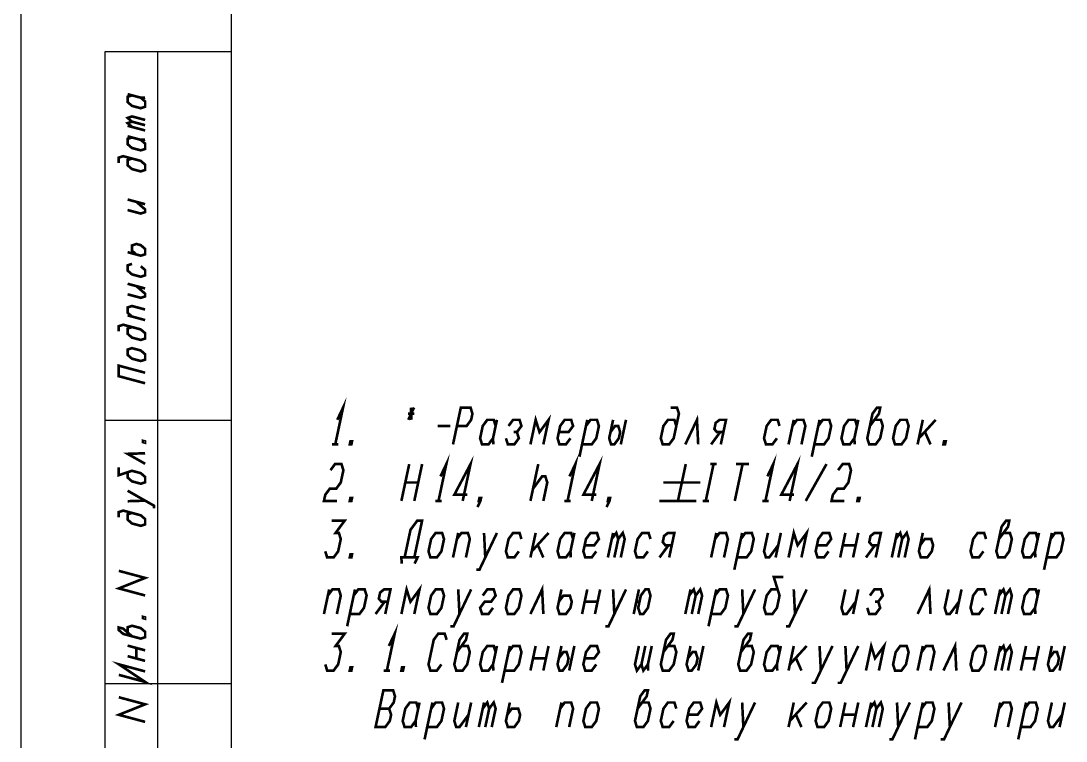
# Model space of a CAD drawing. Header units: millimetres. Extents: x 0 to 1035, y 0 to 659.
# Drawn here: x 0 to 99.2, y 84.5 to 152.9 of the extents above; entities that cross this region are included whole.
import ezdxf

# ---------------------------------------------------------------- set-up
doc = ezdxf.new("R2010")
doc.units = ezdxf.units.MM
doc.header["$LTSCALE"] = 19.36
doc.layers.get('0').update_dxf_attribs({"linetype": 'CONTINUOUS'})

msp = doc.modelspace()

# ---------------------------------------------------------------- linework, layer by layer
at = {"color": 7, "linetype": 'CONTINUOUS'}
for p, q in [((0, 297), (0, 0)), ((20, 5), (20, 292.3498994)), ((8, 5), (8, 150)), ((8, 150), (20, 150)), ((13, 5), (13, 150)), ((20, 5), (20, 150)), ((8, 115), (20, 115)), ((8, 90), (20, 90))]:
    msp.add_line(p, q, dxfattribs=at)
at = {"color": 2, "linetype": 'CONTINUOUS', "const_width": 0.25}
for points in [[(10.1274277, 145.946582), (11.3774263, 145.6116406), (11.7940942, 145.6250039)], [(10.5440957, 145.8349385), (10.1274277, 145.6965791), (10.1274277, 145.196584), (10.5440957, 144.8349375), (11.3774263, 144.6116504), (11.7940942, 144.749999), (11.7940942, 145.2500049), (11.3774263, 145.6116406)], [(10.5440957, 143.3349414), (10.1274277, 143.6965771), (10.5440957, 143.8349365), (11.7940942, 143.4999951)], [(10.5440957, 142.8349355), (10.1274277, 143.196582), (10.5440957, 143.3349414), (11.7940942, 143)], [(11.7940942, 142.5000049), (10.1274277, 142.9465791)], [(10.1274277, 141.9465781), (11.3774263, 141.6116475), (11.7940942, 141.625)], [(10.5440957, 141.8349346), (10.1274277, 141.6965859), (10.1274277, 141.1965801), (10.5440957, 140.8349336), (11.3774263, 140.6116465), (11.7940942, 140.7499951), (11.7940942, 141.250001), (11.3774263, 141.6116475)], [(10.5440957, 139.8349326), (10.1274277, 139.696584), (10.1274277, 139.1965781), (10.5440957, 138.8349316), (11.3774263, 138.6116445), (11.7940942, 138.7500039), (11.7940942, 139.249999), (11.3774263, 139.6116455), (9.7107598, 140.0582305), (9.2940972, 139.9198711), (9.2940972, 139.419876)], [(10.1274277, 135.946583), (11.7940942, 135.499998)], [(10.1274277, 134.946582), (11.3774263, 134.6116406), (11.7940942, 134.75), (11.7940942, 135.0000029), (10.9607637, 135.7232959)], [(10.1274277, 130.9465781), (11.3774263, 130.6116475), (11.7940942, 130.7499961), (11.7940942, 131.250002), (11.3774263, 131.6116484), (10.9607637, 131.723292), (10.5440957, 131.5849326), (10.5440957, 131.0849375), (10.9607637, 130.723291)], [(10.5440957, 129.8349336), (10.1274277, 129.696585), (10.1274277, 129.1965791), (10.5440957, 128.8349326), (11.3774263, 128.6116455), (11.7940942, 128.7500049), (11.7940942, 129.25), (11.3774263, 129.6116465)], [(10.1274277, 127.9465859), (11.7940942, 127.500001)], [(10.1274277, 126.946585), (11.3774263, 126.6116436), (11.7940942, 126.7500029), (11.7940942, 126.9999951), (10.9607637, 127.7232881)], [(10.5440957, 124.8349395), (10.1274277, 125.1965859), (10.1274277, 125.6965811), (10.5440957, 125.8349404), (11.7940942, 125.499999)], [(11.7940942, 124.499998), (10.1274277, 124.946583)], [(10.5440957, 123.8349385), (10.1274277, 123.6965791), (10.1274277, 123.196584), (10.5440957, 122.8349375), (11.3774263, 122.6116504), (11.7940942, 122.749999), (11.7940942, 123.2500049), (11.3774263, 123.6116406), (9.7107598, 124.0582256), (9.2940972, 123.919877), (9.2940972, 123.4198711)], [(11.3774263, 120.6116484), (11.7940942, 120.7499971), (11.7940942, 121.2500029), (11.3774263, 121.6116494), (10.5440957, 121.8349365), (10.1274277, 121.6965771), (10.1274277, 121.196582), (10.5440957, 120.8349355), (11.3774263, 120.6116484)], [(11.7940942, 118.5000029), (9.2940972, 119.169875), (9.2940972, 120.169876), (11.7940942, 119.5000039)], [(30.0276094, 115.0286328), (30.5818418, 116.1952988), (29.8379023, 112.6953008)], [(37.3193418, 116.1952988), (36.7651094, 115.0286328)], [(37.0130928, 116.1952988), (37.0713584, 115.0286328)], [(41.0160186, 112.6953008), (41.7599687, 116.1952988), (42.6787158, 116.1952988), (42.8609785, 115.6119658), (42.7369922, 115.0286328), (42.3067461, 114.4452998), (41.387999, 114.4452998)], [(62.2129971, 114.4452998), (62.0307344, 115.0286328), (61.4182363, 115.0286328), (60.988001, 114.4452998), (60.7400176, 113.2786338), (60.9222695, 112.6953008), (61.5347676, 112.6953008), (61.9650137, 113.2786338), (62.4609805, 115.6119658), (62.2787178, 116.1952988), (61.6662197, 116.1952988)], [(80.5879922, 114.4452998), (81.4484736, 115.6119658), (81.5724707, 116.1952988), (81.2662217, 116.1952988), (80.8359756, 115.6119658), (80.3400088, 113.2786338), (80.5222715, 112.6953008), (81.1347695, 112.6953008), (81.5650156, 113.2786338), (81.812999, 114.4452998), (81.6307363, 115.0286328), (81.0182383, 115.0286328)], [(36.7359766, 115.6119658), (37.3484746, 115.6119658)], [(45.062998, 114.4452998), (44.8807354, 115.0286328), (44.2682373, 115.0286328), (43.8379912, 114.4452998), (43.5900186, 113.2786338), (43.7722705, 112.6953008), (44.3847686, 112.6953008), (44.8150146, 113.2786338)], [(45.1869844, 115.0286328), (44.8150146, 113.2786338), (44.8441475, 112.6953008)], [(46.0400107, 113.2786338), (46.2222734, 112.6953008), (46.8347715, 112.6953008), (47.2650176, 113.2786338), (47.0827549, 113.8619668), (47.513001, 114.4452998), (47.3307383, 115.0286328), (46.7182402, 115.0286328), (46.2879941, 114.4452998)], [(48.3660273, 112.6953008), (48.8619834, 115.0286328), (49.2265088, 113.8619668), (50.0869902, 115.0286328), (49.5910234, 112.6953008)], [(51.0640029, 113.8619668), (51.98275, 113.8619668), (52.4129961, 114.4452998), (52.2307334, 115.0286328), (51.6182354, 115.0286328), (51.188, 114.4452998), (50.9400166, 113.2786338), (51.1222686, 112.6953008), (51.7347773, 112.6953008), (52.1650127, 113.2786338)], [(53.0180391, 111.5286348), (53.7619893, 115.0286328)], [(53.2660225, 112.6953008), (54.1847695, 112.6953008), (54.6150156, 113.2786338), (54.862999, 114.4452998), (54.6807363, 115.0286328), (54.0682383, 115.0286328), (53.6379922, 114.4452998)], [(56.2119922, 115.0286328), (55.8400117, 113.2786338), (56.0222744, 112.6953008), (56.3285234, 112.6953008), (56.7587588, 113.2786338), (56.8827559, 113.8619668), (56.7004932, 114.4452998), (56.3942441, 114.4452998), (55.9640088, 113.8619668)], [(57.4369883, 115.0286328), (56.9410215, 112.6953008)], [(63.0660234, 112.6953008), (64.1744883, 115.0286328), (64.2910195, 112.6953008)], [(66.4347734, 112.6953008), (66.9307402, 115.0286328), (66.3182422, 115.0286328), (65.9499893, 114.7369717), (65.8260029, 114.1536387), (66.0702588, 113.8619668), (66.6827568, 113.8619668)], [(72.012998, 114.4452998), (71.8307354, 115.0286328), (71.2182373, 115.0286328), (70.7879912, 114.4452998), (70.5400186, 113.2786338), (70.7222705, 112.6953008), (71.3347686, 112.6953008), (71.7650146, 113.2786338)], [(72.8660244, 112.6953008), (73.3619912, 115.0286328)], [(73.2379941, 114.4452998), (73.6682402, 115.0286328), (74.2807383, 115.0286328), (74.463001, 114.4452998), (74.0910205, 112.6953008)], [(75.0680439, 111.5286348), (75.8119834, 115.0286328)], [(75.3160273, 112.6953008), (76.2347744, 112.6953008), (76.6650098, 113.2786338), (76.9129932, 114.4452998), (76.7307412, 115.0286328), (76.1182324, 115.0286328), (75.6879971, 114.4452998)], [(79.3629961, 114.4452998), (79.1807334, 115.0286328), (78.5682354, 115.0286328), (78.138, 114.4452998), (77.8900166, 113.2786338), (78.0722686, 112.6953008), (78.6847773, 112.6953008), (79.1150127, 113.2786338)], [(79.4869824, 115.0286328), (79.1150127, 113.2786338), (79.1441455, 112.6953008)], [(82.7900117, 113.2786338), (82.9722744, 112.6953008), (83.5847725, 112.6953008), (84.0150186, 113.2786338), (84.2629912, 114.4452998), (84.0807393, 115.0286328), (83.4682412, 115.0286328), (83.0379951, 114.4452998), (82.7900117, 113.2786338)], [(85.6119844, 115.0286328), (85.1160176, 112.6953008)], [(85.2400146, 113.2786338), (86.8369912, 115.0286328)], [(39.5504941, 114.4452998), (40.775501, 114.4452998)], [(11.7940942, 112.9791631), (11.7940942, 112.854167), (11.5857603, 112.9099941), (11.5857603, 113.0349902), (11.7940942, 112.9791631)], [(31.3691475, 112.6953008), (31.2160176, 112.6953008), (31.2780215, 112.9869619), (31.4311406, 112.9869619), (31.3691475, 112.6953008)], [(46.7765059, 113.8619668), (47.0827549, 113.8619668)], [(65.5160264, 112.6953008), (66.3765078, 113.8619668)], [(85.8233799, 113.8619668), (86.3410244, 112.6953008)], [(87.7191504, 112.6953008), (87.5660205, 112.6953008), (87.6280137, 112.9869619), (87.7811436, 112.9869619), (87.7191504, 112.6953008)], [(29.5316426, 112.6953008), (30.1441514, 112.6953008)], [(11.7940942, 110.854165), (10.1274277, 111.8007451), (11.7940942, 111.854166)], [(39.8276104, 109.6613418), (40.3818428, 110.8280078), (39.6378926, 107.3280098)], [(41.9347764, 107.3280098), (42.6787158, 110.8280078), (41.1400156, 107.9113428), (42.3650117, 107.9113428)], [(52.0776143, 109.6613418), (52.6318467, 110.8280078), (51.8878965, 107.3280098)], [(54.1847695, 107.3280098), (54.9287197, 110.8280078), (53.3900088, 107.9113428), (54.6150156, 107.9113428)], [(70.8609414, 109.6613418), (71.4151738, 110.8280078), (70.6712344, 107.3280098)], [(72.9681074, 107.3280098), (73.7120576, 110.8280078), (72.1733467, 107.9113428), (73.3983428, 107.9113428)], [(10.1274277, 110.0507461), (10.1274277, 109.550751), (10.5440957, 109.1891045), (11.3774263, 108.9658174), (11.7940942, 109.104166), (11.7940942, 109.6041719), (11.3774263, 109.9658076), (10.5440957, 110.1891055), (9.2940972, 109.7740381), (9.2940972, 110.5240361)], [(29.3859785, 110.2446748), (29.8162246, 110.8280078), (30.4287227, 110.8280078), (30.6109746, 110.2446748), (30.3629912, 109.0780088), (29.9327559, 108.4946758), (29.3202578, 108.4946758), (28.8900117, 107.9113428), (28.7660254, 107.3280098), (29.9910215, 107.3280098)], [(36.1160234, 107.3280098), (36.8599736, 110.8280078)], [(38.0849697, 110.8280078), (37.3410195, 107.3280098)], [(49.1099668, 110.8280078), (48.3660273, 107.3280098)], [(63.1099697, 110.8280078), (62.3660195, 107.3280098)], [(65.7495508, 110.8280078), (65.0056006, 107.3280098)], [(65.4433018, 110.8280078), (66.0557998, 110.8280078)], [(68.5058027, 110.8280078), (67.7618525, 107.3280098)], [(67.8933047, 110.8280078), (69.1183008, 110.8280078)], [(74.4993525, 107.3280098), (76.4682988, 110.8280078)], [(77.5693086, 110.2446748), (77.9995547, 110.8280078), (78.6120527, 110.8280078), (78.7943154, 110.2446748), (78.546332, 109.0780088), (78.1160859, 108.4946758), (77.5035879, 108.4946758), (77.0733418, 107.9113428), (76.9493555, 107.3280098), (78.1743516, 107.3280098)], [(36.4879932, 109.0780088), (37.713, 109.0780088)], [(48.614, 108.4946758), (49.4744922, 109.6613418), (49.7807412, 109.6613418), (49.9629932, 109.0780088), (49.5910234, 107.3280098)], [(60.988001, 109.0780088), (64.487999, 109.0780088)], [(12.6274302, 106.630874), (12.6274302, 106.880877), (10.1274277, 108.3007471)], [(10.1274277, 107.3007461), (11.7940942, 107.354167)], [(31.3691475, 107.3280098), (31.2160176, 107.3280098), (31.2780215, 107.6196816), (31.4311406, 107.6196816), (31.3691475, 107.3280098)], [(39.3316436, 107.3280098), (39.9441523, 107.3280098)], [(43.6191514, 107.3280098), (43.4660215, 107.3280098), (43.5280146, 107.6196816), (43.6811445, 107.6196816), (43.6191514, 107.3280098), (43.3420352, 106.7446768)], [(51.5816475, 107.3280098), (52.1941455, 107.3280098)], [(55.8691445, 107.3280098), (55.7160254, 107.3280098), (55.7780186, 107.6196816), (55.9311377, 107.6196816), (55.8691445, 107.3280098), (55.5920283, 106.7446768)], [(60.6160205, 107.3280098), (64.1160186, 107.3280098)], [(64.6993516, 107.3280098), (65.3118604, 107.3280098)], [(70.3649854, 107.3280098), (70.9774834, 107.3280098)], [(79.5524775, 107.3280098), (79.3993584, 107.3280098), (79.4613516, 107.6196816), (79.6144814, 107.6196816), (79.5524775, 107.3280098)], [(10.5440957, 106.1891016), (10.1274277, 106.0507529), (10.1274277, 105.5507471), (10.5440957, 105.1891006), (11.3774263, 104.9658135), (11.7940942, 105.1041621), (11.7940942, 105.604168), (11.3774263, 105.9658145), (9.7107598, 106.4123994), (9.2940972, 106.27404), (9.2940972, 105.7740449)], [(29.5099648, 105.4607275), (30.7349717, 105.4607275), (29.8744902, 104.2940615), (30.1807393, 104.2940615), (30.3629912, 103.7107285), (30.1150186, 102.5440625), (29.6847725, 101.9607295), (29.0722744, 101.9607295), (28.8900117, 102.5440625)], [(36.4222725, 101.9607295), (36.9802324, 104.5857227), (37.6255908, 105.4607275), (38.0849697, 105.4607275), (37.3410195, 101.9607295)], [(92.8379961, 103.7107285), (93.6984775, 104.8773945), (93.8224746, 105.4607275), (93.5162148, 105.4607275), (93.0859795, 104.8773945), (92.5900127, 102.5440625), (92.7722754, 101.9607295), (93.3847734, 101.9607295), (93.8150088, 102.5440625), (94.0629922, 103.7107285), (93.8807402, 104.2940615), (93.2682422, 104.2940615)], [(38.6900127, 102.5440625), (38.8722754, 101.9607295), (39.4847734, 101.9607295), (39.9150088, 102.5440625), (40.1629922, 103.7107285), (39.9807402, 104.2940615), (39.3682422, 104.2940615), (38.9379961, 103.7107285), (38.6900127, 102.5440625)], [(41.0160186, 101.9607295), (41.5119854, 104.2940615)], [(41.387999, 103.7107285), (41.8182344, 104.2940615), (42.4307324, 104.2940615), (42.6129951, 103.7107285), (42.2410254, 101.9607295)], [(43.2180381, 100.7940527), (43.5242871, 100.7940527), (45.1869844, 104.2940615)], [(43.9619883, 104.2940615), (44.0785195, 101.9607295)], [(47.513001, 103.7107285), (47.3307383, 104.2940615), (46.7182402, 104.2940615), (46.2879941, 103.7107285), (46.0400107, 102.5440625), (46.2222734, 101.9607295), (46.8347715, 101.9607295), (47.2650176, 102.5440625)], [(48.8619834, 104.2940615), (48.3660273, 101.9607295)], [(48.4900137, 102.5440625), (50.0869902, 104.2940615)], [(52.4129961, 103.7107285), (52.2307334, 104.2940615), (51.6182354, 104.2940615), (51.188, 103.7107285), (50.9400166, 102.5440625), (51.1222686, 101.9607295), (51.7347773, 101.9607295), (52.1650127, 102.5440625)], [(52.5369824, 104.2940615), (52.1650127, 102.5440625), (52.1941455, 101.9607295)], [(53.5140059, 103.1273955), (54.4327529, 103.1273955), (54.862999, 103.7107285), (54.6807363, 104.2940615), (54.0682383, 104.2940615), (53.6379922, 103.7107285), (53.3900088, 102.5440625), (53.5722715, 101.9607295), (54.1847695, 101.9607295), (54.6150156, 102.5440625)], [(55.7160254, 101.9607295), (56.2119922, 104.2940615)], [(56.0879951, 103.7107285), (56.5182412, 104.2940615), (56.7004932, 103.7107285), (56.3285234, 101.9607295)], [(56.7004932, 103.7107285), (57.1307393, 104.2940615), (57.3129912, 103.7107285), (56.9410215, 101.9607295)], [(59.7629941, 103.7107285), (59.5807422, 104.2940615), (58.9682334, 104.2940615), (58.537998, 103.7107285), (58.2900146, 102.5440625), (58.4722773, 101.9607295), (59.0847754, 101.9607295), (59.5150107, 102.5440625)], [(61.5347676, 101.9607295), (62.0307344, 104.2940615), (61.4182363, 104.2940615), (61.0499941, 104.0023896), (60.9259971, 103.4190566), (61.1702529, 103.1273955), (61.782751, 103.1273955)], [(65.5160264, 101.9607295), (66.0119824, 104.2940615)], [(65.8879961, 103.7107285), (66.3182422, 104.2940615), (66.9307402, 104.2940615), (67.1129922, 103.7107285), (66.7410225, 101.9607295)], [(67.7180352, 100.7940527), (68.4619854, 104.2940615)], [(67.9660186, 101.9607295), (68.8847764, 101.9607295), (69.3150117, 102.5440625), (69.5629951, 103.7107285), (69.3807324, 104.2940615), (68.7682344, 104.2940615), (68.337999, 103.7107285)], [(70.9119883, 104.2940615), (70.5400186, 102.5440625), (70.7222705, 101.9607295), (71.0285195, 101.9607295), (71.889001, 103.1273955)], [(72.1369844, 104.2940615), (71.6410176, 101.9607295)], [(72.8660244, 101.9607295), (73.3619912, 104.2940615), (73.7265059, 103.1273955), (74.5869873, 104.2940615), (74.0910205, 101.9607295)], [(75.564, 103.1273955), (76.4827578, 103.1273955), (76.9129932, 103.7107285), (76.7307412, 104.2940615), (76.1182324, 104.2940615), (75.6879971, 103.7107285), (75.4400137, 102.5440625), (75.6222764, 101.9607295), (76.2347744, 101.9607295), (76.6650098, 102.5440625)], [(77.7660195, 101.9607295), (78.2619863, 104.2940615)], [(79.4869824, 104.2940615), (78.9910264, 101.9607295)], [(81.1347695, 101.9607295), (81.6307363, 104.2940615), (81.0182383, 104.2940615), (80.6499961, 104.0023896), (80.525999, 103.4190566), (80.7702549, 103.1273955), (81.3827529, 103.1273955)], [(82.6660254, 101.9607295), (83.1619922, 104.2940615)], [(83.0379951, 103.7107285), (83.4682412, 104.2940615), (83.6504932, 103.7107285), (83.2785234, 101.9607295)], [(83.6504932, 103.7107285), (84.0807393, 104.2940615), (84.2629912, 103.7107285), (83.8910215, 101.9607295)], [(85.6119844, 104.2940615), (85.2400146, 102.5440625), (85.4222773, 101.9607295), (86.0347754, 101.9607295), (86.4650107, 102.5440625), (86.5890078, 103.1273955), (86.4067451, 103.7107285), (85.7942471, 103.7107285), (85.364001, 103.1273955)], [(91.613, 103.7107285), (91.4307373, 104.2940615), (90.8182393, 104.2940615), (90.3879932, 103.7107285), (90.1400098, 102.5440625), (90.3222725, 101.9607295), (90.9347705, 101.9607295), (91.3650166, 102.5440625)], [(96.5129951, 103.7107285), (96.3307324, 104.2940615), (95.7182344, 104.2940615), (95.287999, 103.7107285), (95.0400156, 102.5440625), (95.2222676, 101.9607295), (95.8347764, 101.9607295), (96.2650117, 102.5440625)], [(96.6369922, 104.2940615), (96.2650117, 102.5440625), (96.2941445, 101.9607295)], [(97.1180381, 100.7940527), (97.8619883, 104.2940615)], [(97.3660215, 101.9607295), (98.2847686, 101.9607295), (98.7150146, 102.5440625), (98.962998, 103.7107285), (98.7807354, 104.2940615), (98.1682373, 104.2940615), (97.7379912, 103.7107285)], [(49.0733789, 103.1273955), (49.5910234, 101.9607295)], [(60.6160205, 101.9607295), (61.476502, 103.1273955)], [(78.0140029, 103.1273955), (79.2390098, 103.1273955)], [(80.2160225, 101.9607295), (81.0765039, 103.1273955)], [(31.3691475, 101.9607295), (31.2160176, 101.9607295), (31.2780215, 102.2523906), (31.4311406, 102.2523906), (31.3691475, 101.9607295)], [(36.1451562, 101.3773857), (36.1160234, 101.9607295), (37.6472686, 101.9607295), (37.3701523, 101.3773857)], [(11.7940942, 98.3541689), (9.2940972, 99.024041), (11.7940942, 100.0208301), (9.2940972, 100.6907021)], [(71.8307354, 98.9267705), (71.2182373, 98.9267705), (70.7879912, 98.3434375), (70.5400186, 97.1767715), (70.7222705, 96.5934385), (71.3347686, 96.5934385), (71.7650146, 97.1767715), (72.012998, 98.3434375), (71.4662207, 100.0934365), (72.3849678, 100.0934365)], [(36.1160234, 96.5934385), (36.6119902, 98.9267705), (36.9765049, 97.7601045), (37.8369863, 98.9267705), (37.3410195, 96.5934385)], [(48.3660273, 96.5934385), (49.4744922, 98.9267705), (49.5910234, 96.5934385)], [(85.1160176, 96.5934385), (86.2244824, 98.9267705), (86.3410244, 96.5934385)], [(28.7660254, 96.5934385), (29.2619922, 98.9267705)], [(29.1379951, 98.3434375), (29.5682412, 98.9267705), (30.1807393, 98.9267705), (30.3629912, 98.3434375), (29.9910215, 96.5934385)], [(30.9680342, 95.4267725), (31.7119844, 98.9267705)], [(31.2160176, 96.5934385), (32.1347754, 96.5934385), (32.5650107, 97.1767715), (32.8129941, 98.3434375), (32.6307422, 98.9267705), (32.0182334, 98.9267705), (31.587998, 98.3434375)], [(34.5847676, 96.5934385), (35.0807344, 98.9267705), (34.4682363, 98.9267705), (34.0999941, 98.6350986), (33.9759971, 98.0517656), (34.2202529, 97.7601045), (34.832751, 97.7601045)], [(38.6900127, 97.1767715), (38.8722754, 96.5934385), (39.4847734, 96.5934385), (39.9150088, 97.1767715), (40.1629922, 98.3434375), (39.9807402, 98.9267705), (39.3682422, 98.9267705), (38.9379961, 98.3434375), (38.6900127, 97.1767715)], [(40.7680352, 95.4267725), (41.0742842, 95.4267725), (42.7369922, 98.9267705)], [(41.5119854, 98.9267705), (41.6285273, 96.5934385)], [(43.8379912, 98.3434375), (44.2682373, 98.9267705), (44.8807354, 98.9267705), (45.062998, 98.3434375), (44.632752, 97.7601045), (44.0202539, 97.7601045), (43.5900186, 97.1767715), (43.7722705, 96.5934385), (44.3847686, 96.5934385), (44.8150146, 97.1767715)], [(46.0400107, 97.1767715), (46.2222734, 96.5934385), (46.8347715, 96.5934385), (47.2650176, 97.1767715), (47.513001, 98.3434375), (47.3307383, 98.9267705), (46.7182402, 98.9267705), (46.2879941, 98.3434375), (46.0400107, 97.1767715)], [(51.3119863, 98.9267705), (50.9400166, 97.1767715), (51.1222686, 96.5934385), (51.7347773, 96.5934385), (52.1650127, 97.1767715), (52.2890098, 97.7601045), (52.1067471, 98.3434375), (51.494249, 98.3434375), (51.0640029, 97.7601045)], [(53.2660225, 96.5934385), (53.7619893, 98.9267705)], [(54.9869854, 98.9267705), (54.4910186, 96.5934385)], [(55.468042, 95.4267725), (55.774291, 95.4267725), (57.4369883, 98.9267705)], [(56.2119922, 98.9267705), (56.3285234, 96.5934385)], [(58.6619844, 98.9267705), (58.1660176, 96.5934385)], [(58.7785264, 96.5934385), (59.0847754, 96.5934385), (59.5150107, 97.1767715), (59.7629941, 98.3434375), (59.5807422, 98.9267705), (59.2744824, 98.9267705), (58.8442471, 98.3434375), (58.5962637, 97.1767715), (58.7785264, 96.5934385)], [(63.0660234, 96.5934385), (63.5619902, 98.9267705)], [(63.4379932, 98.3434375), (63.8682393, 98.9267705), (64.0504912, 98.3434375), (63.6785215, 96.5934385)], [(64.0504912, 98.3434375), (64.4807373, 98.9267705), (64.663, 98.3434375), (64.2910195, 96.5934385)], [(65.268043, 95.4267725), (66.0119824, 98.9267705)], [(65.5160264, 96.5934385), (66.4347734, 96.5934385), (66.8650088, 97.1767715), (67.1129922, 98.3434375), (66.9307402, 98.9267705), (66.3182422, 98.9267705), (65.8879961, 98.3434375)], [(67.7180352, 95.4267725), (68.0242842, 95.4267725), (69.6869922, 98.9267705)], [(68.4619854, 98.9267705), (68.5785273, 96.5934385)], [(72.618041, 95.4267725), (72.92429, 95.4267725), (74.5869873, 98.9267705)], [(73.3619912, 98.9267705), (73.4785225, 96.5934385)], [(78.2619863, 98.9267705), (77.8900166, 97.1767715), (78.0722686, 96.5934385), (78.3785176, 96.5934385), (79.2390098, 97.7601045)], [(79.4869824, 98.9267705), (78.9910264, 96.5934385)], [(80.3400088, 97.1767715), (80.5222715, 96.5934385), (81.1347695, 96.5934385), (81.5650156, 97.1767715), (81.3827529, 97.7601045), (81.812999, 98.3434375), (81.6307363, 98.9267705), (81.0182383, 98.9267705), (80.5879922, 98.3434375)], [(88.0619873, 98.9267705), (87.6900176, 97.1767715), (87.8722695, 96.5934385), (88.1785186, 96.5934385), (89.039, 97.7601045)], [(89.2869834, 98.9267705), (88.7910273, 96.5934385)], [(91.613, 98.3434375), (91.4307373, 98.9267705), (90.8182393, 98.9267705), (90.3879932, 98.3434375), (90.1400098, 97.1767715), (90.3222725, 96.5934385), (90.9347705, 96.5934385), (91.3650166, 97.1767715)], [(92.4660264, 96.5934385), (92.9619824, 98.9267705)], [(92.8379961, 98.3434375), (93.2682422, 98.9267705), (93.4504941, 98.3434375), (93.0785244, 96.5934385)], [(93.4504941, 98.3434375), (93.8807402, 98.9267705), (94.0629922, 98.3434375), (93.6910225, 96.5934385)], [(96.5129951, 98.3434375), (96.3307324, 98.9267705), (95.7182344, 98.9267705), (95.287999, 98.3434375), (95.0400156, 97.1767715), (95.2222676, 96.5934385), (95.8347764, 96.5934385), (96.2650117, 97.1767715)], [(96.6369922, 98.9267705), (96.2650117, 97.1767715), (96.2941445, 96.5934385)], [(33.6660205, 96.5934385), (34.526502, 97.7601045)], [(53.5140059, 97.7601045), (54.739002, 97.7601045)], [(58.414001, 97.7601045), (58.72025, 97.7601045)], [(81.0765039, 97.7601045), (81.3827529, 97.7601045)], [(11.7940942, 96.2708291), (11.7940942, 96.145833), (11.5857603, 96.2016602), (11.5857603, 96.3266562), (11.7940942, 96.2708291)], [(10.5440957, 94.4807725), (9.7107598, 95.2040654), (9.2940972, 95.315709), (9.2940972, 95.0657061), (9.7107598, 94.7040596), (11.3774263, 94.2574746), (11.7940942, 94.395834), (11.7940942, 94.8958291), (11.3774263, 95.2574756), (10.5440957, 95.4807734), (10.1274277, 95.3424141), (10.1274277, 94.8424189)], [(34.9276152, 93.5594795), (35.4818477, 94.7261455), (34.7378975, 91.2261475)], [(29.5099648, 94.7261455), (30.7349717, 94.7261455), (29.8744902, 93.5594795), (30.1807393, 93.5594795), (30.3629912, 92.9761465), (30.1150186, 91.8094805), (29.6847725, 91.2261475), (29.0722744, 91.2261475), (28.8900117, 91.8094805)], [(40.4109756, 94.1428125), (40.2287236, 94.7261455), (39.6162148, 94.7261455), (39.1859795, 94.1428125), (38.6900127, 91.8094805), (38.8722754, 91.2261475), (39.4847734, 91.2261475), (39.9150088, 91.8094805)], [(41.387999, 92.9761465), (42.2484805, 94.1428125), (42.3724668, 94.7261455), (42.0662178, 94.7261455), (41.6359824, 94.1428125), (41.1400156, 91.8094805), (41.3222676, 91.2261475), (41.9347764, 91.2261475), (42.3650117, 91.8094805), (42.6129951, 92.9761465), (42.4307324, 93.5594795), (41.8182344, 93.5594795)], [(60.988001, 92.9761465), (61.8484824, 94.1428125), (61.9724687, 94.7261455), (61.6662197, 94.7261455), (61.2359736, 94.1428125), (60.7400176, 91.8094805), (60.9222695, 91.2261475), (61.5347676, 91.2261475), (61.9650137, 91.8094805), (62.2129971, 92.9761465), (62.0307344, 93.5594795), (61.4182363, 93.5594795)], [(68.337999, 92.9761465), (69.1984805, 94.1428125), (69.3224668, 94.7261455), (69.0162178, 94.7261455), (68.5859824, 94.1428125), (68.0900156, 91.8094805), (68.2722676, 91.2261475), (68.8847764, 91.2261475), (69.3150117, 91.8094805), (69.5629951, 92.9761465), (69.3807324, 93.5594795), (68.7682344, 93.5594795)], [(10.1274277, 93.592415), (11.7940942, 93.1458301)], [(10.9607637, 92.369127), (10.9607637, 93.3691279)], [(45.062998, 92.9761465), (44.8807354, 93.5594795), (44.2682373, 93.5594795), (43.8379912, 92.9761465), (43.5900186, 91.8094805), (43.7722705, 91.2261475), (44.3847686, 91.2261475), (44.8150146, 91.8094805)], [(45.1869844, 93.5594795), (44.8150146, 91.8094805), (44.8441475, 91.2261475)], [(45.668041, 90.0594814), (46.4119912, 93.5594795)], [(45.9160244, 91.2261475), (46.8347715, 91.2261475), (47.2650176, 91.8094805), (47.513001, 92.9761465), (47.3307383, 93.5594795), (46.7182402, 93.5594795), (46.2879941, 92.9761465)], [(48.3660273, 91.2261475), (48.8619834, 93.5594795)], [(50.0869902, 93.5594795), (49.5910234, 91.2261475)], [(51.3119863, 93.5594795), (50.9400166, 91.8094805), (51.1222686, 91.2261475), (51.4285176, 91.2261475), (51.8587637, 91.8094805), (51.98275, 92.3928135), (51.800498, 92.9761465), (51.494249, 92.9761465), (51.0640029, 92.3928135)], [(52.5369824, 93.5594795), (52.0410264, 91.2261475)], [(53.5140059, 92.3928135), (54.4327529, 92.3928135), (54.862999, 92.9761465), (54.6807363, 93.5594795), (54.0682383, 93.5594795), (53.6379922, 92.9761465), (53.3900088, 91.8094805), (53.5722715, 91.2261475), (54.1847695, 91.2261475), (54.6150156, 91.8094805)], [(58.6619844, 93.5594795), (58.2900146, 91.8094805), (58.4722773, 91.2261475), (58.9025127, 91.8094805), (59.0847754, 91.2261475), (59.5150107, 91.8094805), (59.8869912, 93.5594795)], [(59.2744824, 93.5594795), (58.9025127, 91.8094805)], [(63.5619902, 93.5594795), (63.1900098, 91.8094805), (63.3722725, 91.2261475), (63.6785215, 91.2261475), (64.1087676, 91.8094805), (64.2327539, 92.3928135), (64.0504912, 92.9761465), (63.7442422, 92.9761465), (63.3140068, 92.3928135)], [(64.7869863, 93.5594795), (64.2910195, 91.2261475)], [(72.012998, 92.9761465), (71.8307354, 93.5594795), (71.2182373, 93.5594795), (70.7879912, 92.9761465), (70.5400186, 91.8094805), (70.7222705, 91.2261475), (71.3347686, 91.2261475), (71.7650146, 91.8094805)], [(72.1369844, 93.5594795), (71.7650146, 91.8094805), (71.7941475, 91.2261475)], [(73.3619912, 93.5594795), (72.8660244, 91.2261475)], [(72.9900107, 91.8094805), (74.5869873, 93.5594795)], [(75.0680439, 90.0594814), (75.374293, 90.0594814), (77.0369902, 93.5594795)], [(75.8119834, 93.5594795), (75.9285254, 91.2261475)], [(77.5180361, 90.0594814), (77.8242852, 90.0594814), (79.4869824, 93.5594795)], [(78.2619863, 93.5594795), (78.3785176, 91.2261475)], [(80.2160225, 91.2261475), (80.7119893, 93.5594795), (81.0765039, 92.3928135), (81.9369854, 93.5594795), (81.4410186, 91.2261475)], [(82.7900117, 91.8094805), (82.9722744, 91.2261475), (83.5847725, 91.2261475), (84.0150186, 91.8094805), (84.2629912, 92.9761465), (84.0807393, 93.5594795), (83.4682412, 93.5594795), (83.0379951, 92.9761465), (82.7900117, 91.8094805)], [(85.1160176, 91.2261475), (85.6119844, 93.5594795)], [(85.487998, 92.9761465), (85.9182334, 93.5594795), (86.5307422, 93.5594795), (86.7129941, 92.9761465), (86.3410244, 91.2261475)], [(87.5660205, 91.2261475), (88.6744854, 93.5594795), (88.7910273, 91.2261475)], [(90.1400098, 91.8094805), (90.3222725, 91.2261475), (90.9347705, 91.2261475), (91.3650166, 91.8094805), (91.613, 92.9761465), (91.4307373, 93.5594795), (90.8182393, 93.5594795), (90.3879932, 92.9761465), (90.1400098, 91.8094805)], [(92.4660264, 91.2261475), (92.9619824, 93.5594795)], [(92.8379961, 92.9761465), (93.2682422, 93.5594795), (93.4504941, 92.9761465), (93.0785244, 91.2261475)], [(93.4504941, 92.9761465), (93.8807402, 93.5594795), (94.0629922, 92.9761465), (93.6910225, 91.2261475)], [(94.9160186, 91.2261475), (95.4119854, 93.5594795)], [(96.6369922, 93.5594795), (96.1410254, 91.2261475)], [(97.8619883, 93.5594795), (97.4900186, 91.8094805), (97.6722705, 91.2261475), (97.9785195, 91.2261475), (98.4087656, 91.8094805), (98.532752, 92.3928135), (98.3505, 92.9761465), (98.044251, 92.9761465), (97.6140049, 92.3928135)], [(99.0869844, 93.5594795), (98.5910176, 91.2261475)], [(11.7940942, 92.1458291), (10.1274277, 92.5924141)], [(48.614, 92.3928135), (49.8390068, 92.3928135)], [(73.573376, 92.3928135), (74.0910205, 91.2261475)], [(95.164002, 92.3928135), (96.3890088, 92.3928135)], [(9.2940972, 90.81571), (11.7940942, 90.1458379), (9.2940972, 91.8157109), (11.7940942, 91.1458281)], [(31.3691475, 91.2261475), (31.2160176, 91.2261475), (31.2780215, 91.5178193), (31.4311406, 91.5178193), (31.3691475, 91.2261475)], [(34.4316484, 91.2261475), (35.0441465, 91.2261475)], [(36.2691426, 91.2261475), (36.1160234, 91.2261475), (36.1780166, 91.5178193), (36.3311465, 91.5178193), (36.2691426, 91.2261475)], [(59.5150107, 91.8094805), (59.5441436, 91.2261475)], [(33.6660205, 85.8588618), (34.5847676, 85.8588618), (35.0150137, 86.4421948), (35.139, 87.0255278), (34.956748, 87.6088608), (35.3869834, 88.1921938), (35.5109805, 88.7755269), (35.3287178, 89.3588599), (34.4099707, 89.3588599), (33.6660205, 85.8588618)], [(58.537998, 87.6088608), (59.3984795, 88.7755269), (59.5224658, 89.3588599), (59.2162168, 89.3588599), (58.7859814, 88.7755269), (58.2900146, 86.4421948), (58.4722773, 85.8588618), (59.0847754, 85.8588618), (59.5150107, 86.4421948), (59.7629941, 87.6088608), (59.5807422, 88.1921938), (58.9682334, 88.1921938)], [(11.7940942, 86.354168), (9.2940972, 87.02404), (11.7940942, 88.0208345), (9.2940972, 88.6907065)], [(37.713, 87.6088608), (37.5307373, 88.1921938), (36.9182393, 88.1921938), (36.4879932, 87.6088608), (36.2400098, 86.4421948), (36.4222725, 85.8588618), (37.0347705, 85.8588618), (37.4650166, 86.4421948)], [(37.8369863, 88.1921938), (37.4650166, 86.4421948), (37.4941494, 85.8588618)], [(38.318043, 84.6921958), (39.0619824, 88.1921938)], [(38.5660264, 85.8588618), (39.4847734, 85.8588618), (39.9150088, 86.4421948), (40.1629922, 87.6088608), (39.9807402, 88.1921938), (39.3682422, 88.1921938), (38.9379961, 87.6088608)], [(41.5119854, 88.1921938), (41.1400156, 86.4421948), (41.3222676, 85.8588618), (41.6285273, 85.8588618), (42.4890088, 87.0255278)], [(42.7369922, 88.1921938), (42.2410254, 85.8588618)], [(43.4660215, 85.8588618), (43.9619883, 88.1921938)], [(43.8379912, 87.6088608), (44.2682373, 88.1921938), (44.4505, 87.6088608), (44.0785195, 85.8588618)], [(44.4505, 87.6088608), (44.8807354, 88.1921938), (45.062998, 87.6088608), (44.6910176, 85.8588618)], [(46.4119912, 88.1921938), (46.0400107, 86.4421948), (46.2222734, 85.8588618), (46.8347715, 85.8588618), (47.2650176, 86.4421948), (47.3890039, 87.0255278), (47.2067412, 87.6088608), (46.5942432, 87.6088608), (46.1640078, 87.0255278)], [(50.8160195, 85.8588618), (51.3119863, 88.1921938)], [(51.188, 87.6088608), (51.6182354, 88.1921938), (52.2307334, 88.1921938), (52.4129961, 87.6088608), (52.0410264, 85.8588618)], [(53.3900088, 86.4421948), (53.5722715, 85.8588618), (54.1847695, 85.8588618), (54.6150156, 86.4421948), (54.862999, 87.6088608), (54.6807363, 88.1921938), (54.0682383, 88.1921938), (53.6379922, 87.6088608), (53.3900088, 86.4421948)], [(62.2129971, 87.6088608), (62.0307344, 88.1921938), (61.4182363, 88.1921938), (60.988001, 87.6088608), (60.7400176, 86.4421948), (60.9222695, 85.8588618), (61.5347676, 85.8588618), (61.9650137, 86.4421948)], [(63.3140068, 87.0255278), (64.2327539, 87.0255278), (64.663, 87.6088608), (64.4807373, 88.1921938), (63.8682393, 88.1921938), (63.4379932, 87.6088608), (63.1900098, 86.4421948), (63.3722725, 85.8588618), (63.9847705, 85.8588618), (64.4150166, 86.4421948)], [(65.5160264, 85.8588618), (66.0119824, 88.1921938), (66.3765078, 87.0255278), (67.2369893, 88.1921938), (66.7410225, 85.8588618)], [(67.7180352, 84.6921958), (68.0242842, 84.6921958), (69.6869922, 88.1921938)], [(68.4619854, 88.1921938), (68.5785273, 85.8588618)], [(73.3619912, 88.1921938), (72.8660244, 85.8588618)], [(72.9900107, 86.4421948), (74.5869873, 88.1921938)], [(75.4400137, 86.4421948), (75.6222764, 85.8588618), (76.2347744, 85.8588618), (76.6650098, 86.4421948), (76.9129932, 87.6088608), (76.7307412, 88.1921938), (76.1182324, 88.1921938), (75.6879971, 87.6088608), (75.4400137, 86.4421948)], [(77.7660195, 85.8588618), (78.2619863, 88.1921938)], [(79.4869824, 88.1921938), (78.9910264, 85.8588618)], [(80.2160225, 85.8588618), (80.7119893, 88.1921938)], [(80.5879922, 87.6088608), (81.0182383, 88.1921938), (81.200501, 87.6088608), (80.8285205, 85.8588618)], [(81.200501, 87.6088608), (81.6307363, 88.1921938), (81.812999, 87.6088608), (81.4410186, 85.8588618)], [(82.418042, 84.6921958), (82.724291, 84.6921958), (84.3869883, 88.1921938)], [(83.1619922, 88.1921938), (83.2785234, 85.8588618)], [(84.8680342, 84.6921958), (85.6119844, 88.1921938)], [(85.1160176, 85.8588618), (86.0347754, 85.8588618), (86.4650107, 86.4421948), (86.7129941, 87.6088608), (86.5307422, 88.1921938), (85.9182334, 88.1921938), (85.487998, 87.6088608)], [(87.3180371, 84.6921958), (87.6242861, 84.6921958), (89.2869834, 88.1921938)], [(88.0619873, 88.1921938), (88.1785186, 85.8588618)], [(92.4660264, 85.8588618), (92.9619824, 88.1921938)], [(92.8379961, 87.6088608), (93.2682422, 88.1921938), (93.8807402, 88.1921938), (94.0629922, 87.6088608), (93.6910225, 85.8588618)], [(94.6680352, 84.6921958), (95.4119854, 88.1921938)], [(94.9160186, 85.8588618), (95.8347764, 85.8588618), (96.2650117, 86.4421948), (96.5129951, 87.6088608), (96.3307324, 88.1921938), (95.7182344, 88.1921938), (95.287999, 87.6088608)], [(97.8619883, 88.1921938), (97.4900186, 86.4421948), (97.6722705, 85.8588618), (97.9785195, 85.8588618), (98.839001, 87.0255278)], [(99.0869844, 88.1921938), (98.5910176, 85.8588618)], [(34.038001, 87.6088608), (34.956748, 87.6088608)], [(73.573376, 87.0255278), (74.0910205, 85.8588618)], [(78.0140029, 87.0255278), (79.2390098, 87.0255278)]]:
    msp.add_lwpolyline(points, dxfattribs=at)

doc.saveas('drawing.dxf')
